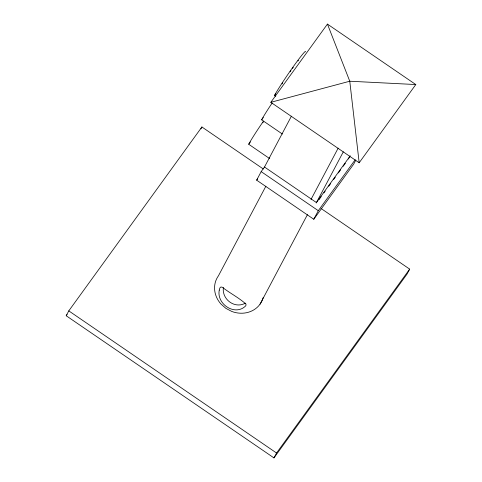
<?xml version="1.0" encoding="UTF-8"?>
<svg xmlns="http://www.w3.org/2000/svg" width="482" height="482" viewBox="0 0 482 482"><rect width="100%" height="100%" fill="white"/><g stroke="black" fill="none" stroke-linecap="round" stroke-linejoin="round"><path stroke-width="0.72" d="M223.377 287.525C221.732 299.316 234.71 309.155 245.38 303.154M320.988 208.447L409.67 269.125L407.085 274.005L273.963 457.9L66.203 315.758L68.787 310.878L201.91 126.983L263.311 168.989M200.94 128.815L201.91 126.983M355.8 160.145L353.716 164.085L313.776 219.256L256.641 180.166L261.166 171.622L264.498 167.025L291.417 116.18M265.883 186.209L218.454 275.788A25.209 22.66 27.9 0 0 220.997 304.082L225.919 308.39L231.752 311.438A25.209 22.66 27.9 0 0 263.184 297.557M311.004 199.458L338.159 148.161M260.009 304.214L307.438 214.635M316.198 203.006L343.305 151.812M313.776 219.256L318.301 210.706L355.168 159.783M348.426 159.024L350.185 155.704M273.963 457.9L276.554 453.014L409.67 269.125M275.782 96.249L274.559 95.412L274.867 94.846A28.372 1.56 -55.6 0 1 293.345 66.57A28.372 1.56 -55.6 0 1 305.492 51.803M282.404 134.044L261.63 119.831L261.937 119.259A28.372 1.56 -55.6 0 1 272.101 103.058M269.781 157.891L269.474 158.464L248.7 144.251L249.007 143.678A28.372 1.56 -55.6 0 1 263.485 121.115M66.203 315.758L67.082 314.541M274.559 95.412L275.806 93.689M270.818 102.311L327.435 24.1L415.797 84.555L359.18 162.765L270.818 102.311L349.769 81.223L415.797 84.555M261.63 119.831L263.293 117.53M248.7 144.251L250.363 141.949M256.641 180.166L257.521 178.955M349.715 156.584L316.439 202.561L264.498 167.025M319.084 199.554L321.271 196.529M323.904 192.902L325.217 191.089M328.718 186.245L330.471 183.829M333.538 179.593L335.285 177.171M338.352 172.942L340.539 169.917M343.166 166.284L345.359 163.259M261.166 171.622L318.301 210.706M68.787 310.878L276.554 453.014M327.435 24.1L349.769 81.223L359.18 162.765M282.036 83.892A22.064 1.211 -55.6 0 1 282.687 82.874M290.152 71.728A22.064 1.211 -55.6 0 1 290.935 70.607M292.478 68.42A22.064 1.211 -55.6 0 1 293.237 67.359M297.948 61.009A22.064 1.211 -55.6 0 1 298.503 60.298M262.726 122.838A22.064 1.211 -55.6 0 1 263.509 121.693M219.262 290.134C216.352 304.202 235.373 316.632 245.844 305.721L246.019 304.136C238.945 297.713 229.914 293.225 222.371 287.272L220.931 286.977L219.87 287.953L219.262 290.134"/></g></svg>
